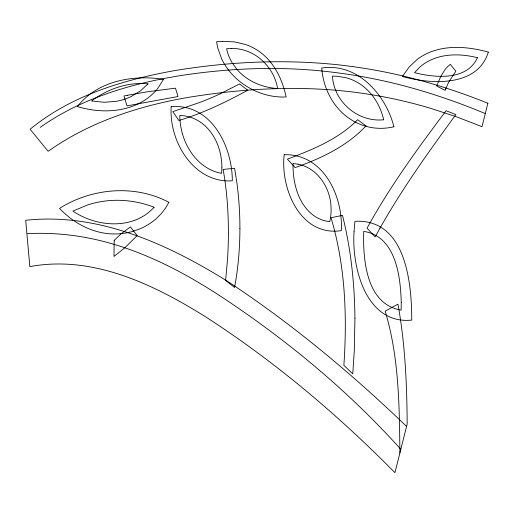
<?xml version="1.0" encoding="UTF-8"?>
<svg xmlns="http://www.w3.org/2000/svg" width="514" height="514" viewBox="0 0 514 514"><rect width="100%" height="100%" fill="white"/><g stroke="black" fill="none" stroke-linecap="round" stroke-linejoin="round"><path stroke-width="0.77" d="M40.214 127.35C82.163 97.737 132.651 83.114 182.862 75.243C233.928 67.565 286.035 65.953 337.293 72.815A702.252 604.425 88.5 0 1 392.208 82.889C424.024 90.503 455.102 101.007 485.28 113.588M406.574 426.44C350.94 372.907 291.335 323.222 226.738 280.817C166.941 243.72 97.782 212.301 25.7 220.307L29.838 266.625C92.237 254.893 153.198 284.171 204.803 316.309C273.962 360.841 337.216 414.181 394.938 472.687L407.172 424.056C406.927 383.964 405.116 343.693 397.945 304.166L385.166 311.118C398.999 356.967 399.404 405.482 399.898 452.975M400.817 449.313C350.94 393.865 293.488 345.498 231.795 303.71C182.194 269.921 126.862 241.002 66.312 234.712A275.53 254.398 -53.3 0 0 27.525 233.613M354.936 318.172L354.287 350.786L352.765 373.819L343.866 365.358C347.303 315.937 345.26 265.423 331.042 217.685L342.497 215.417C350.921 248.982 354.602 283.606 354.936 318.172M171.201 106.719C168.765 141.337 193.862 183.556 232.315 180.793C232.392 146.516 211.215 103.16 171.201 106.719M239.916 228.357C239.89 248.178 238.194 268.006 234.57 287.499L225.614 280.393L227.503 259.564A585.401 473.439 -23.1 0 0 228.402 231.281C228.332 210.567 226.79 189.827 223.127 169.427L234.59 168.284L236.928 183.132A460.775 389.355 -20.3 0 1 239.916 228.357M114.198 240.346L113.967 256.441L125.063 247.587L137.161 235.598L130.37 226.918L121.047 233.87L114.198 240.346M401.254 302.528L401.151 310.115C366.283 304.461 362.781 259.531 363.739 231.39C395.889 236.286 400.547 276.352 401.254 302.528M354.05 231.775C351.582 267.216 365.962 324.797 411.753 320.1C411.708 283.002 405.951 218.566 354.923 221.316L354.05 231.775M221.894 167.86L221.63 173.314C200.434 169.742 185.895 150.024 181.487 130.023A79.998 70.437 23.3 0 1 179.784 115.419L184.854 115.92A34.817 31.367 15.4 0 1 198.34 120.803C214.312 130.466 222.009 149.76 221.894 167.86M284.203 154.708C280.156 188.445 300.439 236.98 341.335 230.619C343.172 196.406 323.73 153.718 284.203 154.708M487.882 103.256L481.991 126.675L455.687 116.498L429.441 107.953A601.149 524.89 83.7 0 0 363.501 93.464C305.869 84.983 247.073 87.913 189.73 97.14C139.66 105.627 89.905 121.696 48.155 151.296L30.12 129.239C70.707 95.803 122.563 80.094 173.501 70.803C226.481 61.943 280.657 59.123 334.177 64.404A699.4 602.061 86.9 0 1 391.45 73.399C424.397 80.48 456.638 90.657 487.882 103.256M445.509 89.218L445.182 90.329L436.649 86.05L440.832 76.342L444.822 69.878A48.38 39.289 36.3 0 1 447.848 66.479L450.251 64.346L455.834 71.138L448.452 82.645L445.509 89.218M488.3 52.094C477.731 87.303 430.578 84.489 402.443 76.47L409.183 66.987L417.239 59.425A74.774 61.436 36.4 0 1 431.58 51.561C449.834 44.943 469.937 47.063 488.3 52.094M477.429 57.696C467.02 80.949 434.812 77.826 414.496 72.673L420.118 66.833A63.299 52.017 36.2 0 1 430.083 60.311C444.796 53.302 461.925 53.829 477.429 57.696M163.484 79.31L157.843 88.324A61.584 52.936 8.6 0 1 145.97 99.363C125.994 112.829 99.896 113.369 77.415 106.584C97.178 80.891 133.023 74.524 163.484 79.31M379.987 228.145L375.136 236.903L367.054 228.21C389.728 186.717 417.747 148.488 446.068 110.728L455.905 114.564C429.004 151.315 402.366 188.413 379.987 228.145M168.881 202.291L165.585 208.035L161.492 213.381L156.674 218.264A61.853 56.456 6 0 1 138.478 229.43L131.398 231.769A60.568 55.313 6 0 1 108.101 233.645C89.404 231.763 72.339 221.842 59.508 208.395C91.743 188.06 134.797 184.192 168.881 202.291M148.013 83.872L140.161 91.132L130.794 96.741A55.069 47.269 8.3 0 1 116.325 101.309L104.297 102.286L91.537 100.956C107.587 88.986 127.857 81.79 148.013 83.872M365.942 125.943C346.924 146.246 321.064 158.485 295.177 167.57L287.39 159.167C312.512 149.67 338.501 139.165 357.699 119.711L365.942 125.943M154.097 207.219C133.512 230.137 96.696 227.323 72.904 211.061L87.765 204.893A92.7 88.993 -2 0 1 113.286 200.357C127.176 199.805 141.125 202.265 154.097 207.219M247.703 90.194C225.736 102.292 202.946 113.208 178.891 120.475L172.794 111.634L200.466 102.215A313.02 242.441 8.5 0 0 220.731 93.542L239.524 83.943L247.703 90.194M127.337 95.302L123.983 96.009L126.997 105.871L177.985 96.536L175.473 88.164L147.004 91.845L127.337 95.302M393.923 126.759C385.834 128.725 377.353 128.847 369.206 127.131A48.239 40.567 30.4 0 1 351.872 120.147C333.856 109.212 323.19 88.755 321.732 68.034C357.551 62.483 385.841 94.839 393.923 126.759M222.735 41.313L216.574 41.782L217.673 47.757L221.733 59.071A63.119 53.276 22.5 0 0 240.77 82.266C253.633 92.128 269.876 97.776 286.144 96.96C282.501 79.94 274.604 62.965 260.367 52.306A47.468 41.21 19.8 0 0 245.589 44.512L234.557 41.891L222.735 41.313M231.326 48.509L226.623 48.676A48.849 41.345 22.3 0 0 232.161 62.817L236.877 69.313A47.339 40.086 22.2 0 0 249.945 80.223C258.324 85.176 267.916 87.881 277.605 88.569C274.058 66.46 254.167 47.879 231.326 48.509M383.682 119.781C358.104 122.467 333.785 101.875 332.487 76.13L337.312 76.258L346.41 77.813A40.818 35.093 29.6 0 1 358.611 83.095C371.661 91.119 380.321 105.01 383.682 119.781M298.075 164.204L293.019 163.497C292.774 182.419 297.747 203.64 313.636 215.552A30.345 27.043 34 0 0 325.336 220.911L329.77 221.675A61.301 55.897 29.3 0 0 331.003 206.519C330.129 187.533 317.549 168.046 298.075 164.204"/></g></svg>
